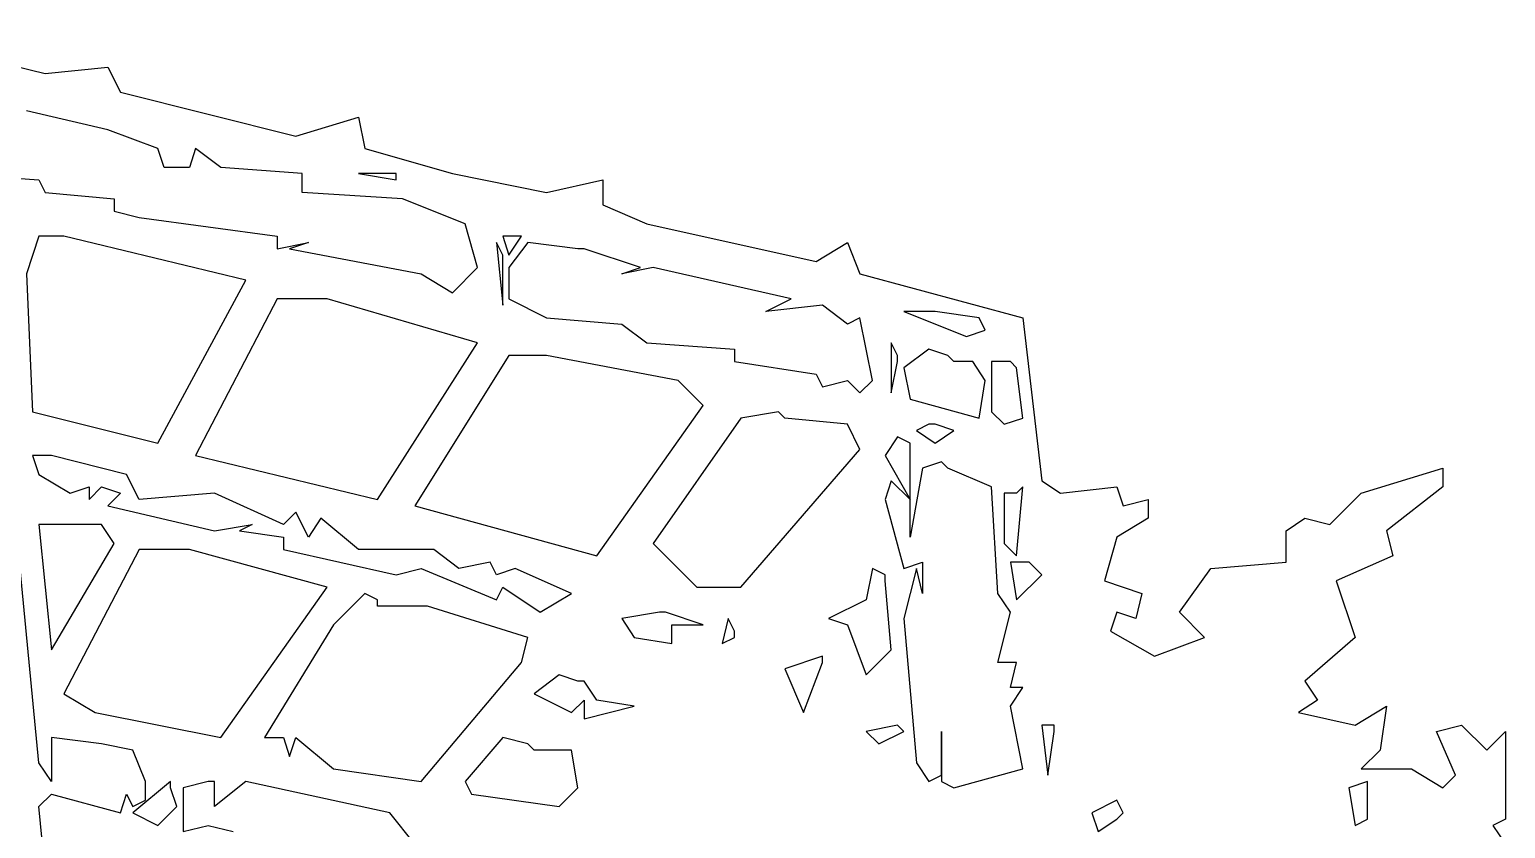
# Model space of a CAD drawing. Extents: x 1 to 798, y 2 to 577.
# Drawn here: x 562.5 to 798, y 415.5 to 543 of the extents above; entities that cross this region are included whole.
import ezdxf

# ---------------------------------------------------------------- set-up
doc = ezdxf.new("R2010")
doc.units = 0

msp = doc.modelspace()

# ---------------------------------------------------------------- linework, layer by layer
for p, q in [((536, 543), (565, 536)), ((536, 543), (565, 536)), ((565, 536), (575, 537)), ((565, 536), (575, 537)), ((575, 537), (577, 533)), ((575, 537), (577, 533)), ((577, 533), (605, 526)), ((577, 533), (605, 526)), ((575, 527), (562, 530)), ((575, 527), (562, 530)), ((605, 526), (615, 529)), ((605, 526), (615, 529)), ((615, 529), (616, 524)), ((615, 529), (616, 524)), ((583, 524), (575, 527)), ((583, 524), (575, 527)), ((584, 521), (583, 524)), ((584, 521), (583, 524)), ((589, 524), (588, 521)), ((589, 524), (588, 521)), ((593, 521), (589, 524)), ((593, 521), (589, 524)), ((616, 524), (630, 520)), ((616, 524), (630, 520)), ((588, 521), (584, 521)), ((588, 521), (584, 521)), ((606, 520), (593, 521)), ((606, 520), (593, 521)), ((551, 520), (564, 519)), ((551, 520), (564, 519)), ((564, 519), (565, 517)), ((564, 519), (565, 517)), ((606, 517), (606, 520)), ((606, 517), (606, 520)), ((621, 520), (615, 520)), ((615, 520), (621, 519)), ((621, 520), (615, 520)), ((615, 520), (621, 519)), ((621, 519), (621, 520)), ((621, 519), (621, 520)), ((630, 520), (645, 517)), ((630, 520), (645, 517)), ((645, 517), (654, 519)), ((645, 517), (654, 519)), ((654, 519), (654, 515)), ((654, 519), (654, 515)), ((565, 517), (576, 516)), ((565, 517), (576, 516)), ((576, 516), (576, 514)), ((576, 516), (576, 514)), ((622, 516), (606, 517)), ((622, 516), (606, 517)), ((632, 512), (622, 516)), ((632, 512), (622, 516)), ((576, 514), (580, 513)), ((576, 514), (580, 513)), ((654, 515), (661, 512)), ((654, 515), (661, 512)), ((580, 513), (602, 510)), ((580, 513), (602, 510)), ((634, 505), (632, 512)), ((634, 505), (632, 512)), ((661, 512), (688, 506)), ((661, 512), (688, 506)), ((564, 510), (562, 504)), ((564, 510), (562, 504)), ((567, 510), (564, 510)), ((567, 510), (564, 510)), ((568, 510), (567, 510)), ((568, 510), (567, 510)), ((597, 503), (568, 510)), ((597, 503), (568, 510)), ((602, 510), (602, 508)), ((602, 510), (602, 508)), ((602, 508), (607, 509)), ((602, 508), (607, 509)), ((607, 509), (604, 508)), ((607, 509), (604, 508)), ((638, 507), (637, 509)), ((637, 509), (638, 499)), ((638, 507), (637, 509)), ((637, 509), (638, 499)), ((640, 510), (638, 510)), ((638, 510), (639, 507)), ((640, 510), (638, 510)), ((638, 510), (639, 507)), ((639, 507), (641, 510)), ((639, 507), (641, 510)), ((642, 509), (639, 505)), ((642, 509), (639, 505)), ((641, 510), (640, 510)), ((641, 510), (640, 510)), ((650, 508), (642, 509)), ((650, 508), (642, 509)), ((688, 506), (693, 509)), ((688, 506), (693, 509)), ((693, 509), (695, 504)), ((693, 509), (695, 504)), ((604, 508), (625, 504)), ((604, 508), (625, 504)), ((638, 506), (638, 507)), ((638, 506), (638, 507)), ((651, 508), (650, 508)), ((651, 508), (650, 508)), ((660, 505), (651, 508)), ((660, 505), (651, 508)), ((562, 504), (563, 482)), ((562, 504), (563, 482)), ((625, 504), (630, 501)), ((625, 504), (630, 501)), ((630, 501), (634, 505)), ((630, 501), (634, 505)), ((638, 499), (638, 506)), ((638, 499), (638, 506)), ((639, 505), (639, 500)), ((639, 505), (639, 500)), ((662, 505), (657, 504)), ((657, 504), (660, 505)), ((662, 505), (657, 504)), ((657, 504), (660, 505)), ((684, 500), (662, 505)), ((684, 500), (662, 505)), ((695, 504), (721, 497)), ((695, 504), (721, 497)), ((583, 477), (597, 503)), ((583, 477), (597, 503)), ((602, 500), (589, 475)), ((602, 500), (589, 475)), ((609, 500), (602, 500)), ((609, 500), (602, 500)), ((610, 500), (609, 500)), ((610, 500), (609, 500)), ((634, 493), (610, 500)), ((634, 493), (610, 500)), ((639, 500), (645, 497)), ((639, 500), (645, 497)), ((680, 498), (684, 500)), ((680, 498), (684, 500)), ((645, 497), (657, 496)), ((645, 497), (657, 496)), ((689, 499), (680, 498)), ((689, 499), (680, 498)), ((693, 496), (689, 499)), ((693, 496), (689, 499)), ((695, 497), (693, 496)), ((695, 497), (693, 496)), ((697, 487), (695, 497)), ((697, 487), (695, 497)), ((706, 498), (702, 498)), ((702, 498), (712, 494)), ((706, 498), (702, 498)), ((702, 498), (712, 494)), ((707, 498), (706, 498)), ((707, 498), (706, 498)), ((714, 497), (707, 498)), ((714, 497), (707, 498)), ((715, 495), (714, 497)), ((715, 495), (714, 497)), ((721, 497), (724, 471)), ((721, 497), (724, 471)), ((657, 496), (661, 493)), ((657, 496), (661, 493)), ((712, 494), (715, 495)), ((712, 494), (715, 495)), ((618, 468), (634, 493)), ((618, 468), (634, 493)), ((661, 493), (675, 492)), ((661, 493), (675, 492)), ((701, 491), (700, 493)), ((700, 493), (700, 485)), ((701, 491), (700, 493)), ((700, 493), (700, 485)), ((639, 491), (624, 467)), ((639, 491), (624, 467)), ((644, 491), (639, 491)), ((644, 491), (639, 491)), ((645, 491), (644, 491)), ((645, 491), (644, 491)), ((666, 487), (645, 491)), ((666, 487), (645, 491)), ((675, 492), (675, 490)), ((675, 492), (675, 490)), ((675, 490), (688, 488)), ((675, 490), (688, 488)), ((700, 485), (701, 490)), ((700, 485), (701, 490)), ((701, 490), (701, 491)), ((701, 490), (701, 491)), ((706, 492), (702, 489)), ((706, 492), (702, 489)), ((709, 491), (706, 492)), ((709, 491), (706, 492)), ((710, 490), (709, 491)), ((710, 490), (709, 491)), ((713, 490), (710, 490)), ((713, 490), (710, 490)), ((715, 487), (713, 490)), ((715, 487), (713, 490)), ((719, 490), (716, 490)), ((716, 490), (716, 482)), ((719, 490), (716, 490)), ((716, 490), (716, 482)), ((720, 489), (719, 490)), ((720, 489), (719, 490)), ((688, 488), (689, 486)), ((688, 488), (689, 486)), ((702, 489), (703, 484)), ((702, 489), (703, 484)), ((721, 481), (720, 489)), ((721, 481), (720, 489)), ((670, 483), (666, 487)), ((670, 483), (666, 487)), ((689, 486), (693, 487)), ((689, 486), (693, 487)), ((693, 487), (695, 485)), ((693, 487), (695, 485)), ((695, 485), (697, 487)), ((695, 485), (697, 487)), ((714, 481), (715, 487)), ((714, 481), (715, 487)), ((653, 459), (670, 483)), ((653, 459), (670, 483)), ((703, 484), (714, 481)), ((703, 484), (714, 481)), ((563, 482), (583, 477)), ((563, 482), (583, 477)), ((676, 481), (662, 461)), ((676, 481), (662, 461)), ((682, 482), (676, 481)), ((682, 482), (676, 481)), ((683, 481), (682, 482)), ((683, 481), (682, 482)), ((693, 480), (683, 481)), ((693, 480), (683, 481)), ((716, 482), (718, 480)), ((716, 482), (718, 480)), ((718, 480), (721, 481)), ((718, 480), (721, 481)), ((695, 476), (693, 480)), ((695, 476), (693, 480)), ((706, 480), (704, 479)), ((706, 480), (704, 479)), ((704, 479), (707, 477)), ((704, 479), (707, 477)), ((707, 480), (706, 480)), ((707, 480), (706, 480)), ((710, 479), (707, 480)), ((710, 479), (707, 480)), ((707, 477), (710, 479)), ((707, 477), (710, 479)), ((676, 454), (695, 476)), ((676, 454), (695, 476)), ((701, 478), (699, 475)), ((701, 478), (699, 475)), ((703, 477), (701, 478)), ((703, 477), (701, 478)), ((703, 476), (703, 477)), ((703, 476), (703, 477)), ((703, 468), (703, 476)), ((703, 468), (703, 476)), ((565, 475), (563, 475)), ((563, 475), (564, 472)), ((565, 475), (563, 475)), ((563, 475), (564, 472)), ((566, 475), (565, 475)), ((566, 475), (565, 475)), ((578, 472), (566, 475)), ((578, 472), (566, 475)), ((589, 475), (618, 468)), ((589, 475), (618, 468)), ((699, 475), (703, 468)), ((699, 475), (703, 468)), ((708, 474), (705, 473)), ((708, 474), (705, 473)), ((709, 473), (708, 474)), ((709, 473), (708, 474)), ((564, 472), (569, 469)), ((564, 472), (569, 469)), ((580, 468), (578, 472)), ((580, 468), (578, 472)), ((700, 471), (699, 468)), ((700, 471), (699, 468)), ((703, 468), (700, 471)), ((703, 468), (700, 471)), ((705, 473), (703, 462)), ((705, 473), (703, 462)), ((716, 470), (709, 473)), ((716, 470), (709, 473)), ((724, 471), (727, 469)), ((724, 471), (727, 469)), ((775, 469), (788, 473)), ((775, 469), (788, 473)), ((788, 473), (788, 470)), ((788, 473), (788, 470)), ((569, 469), (572, 470)), ((569, 469), (572, 470)), ((572, 470), (572, 468)), ((572, 468), (574, 470)), ((572, 470), (572, 468)), ((572, 468), (574, 470)), ((574, 470), (577, 469)), ((574, 470), (577, 469)), ((577, 469), (575, 467)), ((577, 469), (575, 467)), ((592, 469), (580, 468)), ((592, 469), (580, 468)), ((603, 464), (592, 469)), ((603, 464), (592, 469)), ((717, 453), (716, 470)), ((717, 453), (716, 470)), ((720, 469), (718, 469)), ((718, 469), (718, 461)), ((720, 469), (718, 469)), ((718, 469), (718, 461)), ((720, 459), (721, 470)), ((721, 470), (720, 469)), ((720, 459), (721, 470)), ((721, 470), (720, 469)), ((727, 469), (736, 470)), ((727, 469), (736, 470)), ((736, 470), (737, 467)), ((736, 470), (737, 467)), ((770, 464), (775, 469)), ((770, 464), (775, 469)), ((788, 470), (779, 463)), ((788, 470), (779, 463)), ((575, 467), (592, 463)), ((575, 467), (592, 463)), ((624, 467), (653, 459)), ((624, 467), (653, 459)), ((699, 468), (702, 457)), ((699, 468), (702, 457)), ((703, 462), (703, 468)), ((703, 462), (703, 468)), ((737, 467), (741, 468)), ((737, 467), (741, 468)), ((741, 468), (741, 465)), ((741, 468), (741, 465)), ((570, 464), (564, 464)), ((564, 464), (566, 444)), ((570, 464), (564, 464)), ((564, 464), (566, 444)), ((571, 464), (570, 464)), ((571, 464), (570, 464)), ((574, 464), (571, 464)), ((574, 464), (571, 464)), ((576, 461), (574, 464)), ((576, 461), (574, 464)), ((592, 463), (598, 464)), ((592, 463), (598, 464)), ((598, 464), (596, 463)), ((598, 464), (596, 463)), ((605, 466), (603, 464)), ((605, 466), (603, 464)), ((607, 462), (605, 466)), ((607, 462), (605, 466)), ((609, 465), (607, 462)), ((609, 465), (607, 462)), ((615, 460), (609, 465)), ((615, 460), (609, 465)), ((741, 465), (736, 462)), ((741, 465), (736, 462)), ((763, 463), (766, 465)), ((763, 463), (766, 465)), ((766, 465), (770, 464)), ((766, 465), (770, 464)), ((596, 463), (603, 462)), ((596, 463), (603, 462)), ((603, 462), (603, 460)), ((603, 462), (603, 460)), ((736, 462), (734, 455)), ((736, 462), (734, 455)), ((763, 458), (763, 463)), ((763, 458), (763, 463)), ((779, 463), (780, 459)), ((779, 463), (780, 459)), ((566, 444), (576, 461)), ((566, 444), (576, 461)), ((580, 460), (568, 437)), ((580, 460), (568, 437)), ((587, 460), (580, 460)), ((587, 460), (580, 460)), ((588, 460), (587, 460)), ((588, 460), (587, 460)), ((610, 454), (588, 460)), ((610, 454), (588, 460)), ((603, 460), (621, 456)), ((603, 460), (621, 456)), ((627, 460), (615, 460)), ((627, 460), (615, 460)), ((631, 457), (627, 460)), ((631, 457), (627, 460)), ((662, 461), (669, 454)), ((662, 461), (669, 454)), ((718, 461), (720, 459)), ((718, 461), (720, 459)), ((564, 426), (561, 457)), ((564, 426), (561, 457)), ((621, 456), (625, 457)), ((621, 456), (625, 457)), ((625, 457), (637, 452)), ((625, 457), (637, 452)), ((636, 458), (631, 457)), ((636, 458), (631, 457)), ((637, 456), (636, 458)), ((637, 456), (636, 458)), ((640, 457), (637, 456)), ((640, 457), (637, 456)), ((649, 453), (640, 457)), ((649, 453), (640, 457)), ((697, 457), (696, 452)), ((697, 457), (696, 452)), ((699, 456), (697, 457)), ((699, 456), (697, 457)), ((702, 457), (705, 458)), ((702, 457), (705, 458)), ((704, 457), (702, 449)), ((704, 457), (702, 449)), ((705, 453), (704, 457)), ((705, 453), (704, 457)), ((705, 458), (705, 453)), ((705, 458), (705, 453)), ((721, 458), (719, 458)), ((719, 458), (720, 452)), ((721, 458), (719, 458)), ((719, 458), (720, 452)), ((722, 458), (721, 458)), ((722, 458), (721, 458)), ((724, 456), (722, 458)), ((724, 456), (722, 458)), ((746, 450), (751, 457)), ((746, 450), (751, 457)), ((751, 457), (763, 458)), ((751, 457), (763, 458)), ((780, 459), (771, 455)), ((780, 459), (771, 455)), ((699, 455), (699, 456)), ((699, 455), (699, 456)), ((700, 444), (699, 455)), ((700, 444), (699, 455)), ((720, 452), (724, 456)), ((720, 452), (724, 456)), ((734, 455), (740, 453)), ((734, 455), (740, 453)), ((771, 455), (774, 446)), ((771, 455), (774, 446)), ((593, 430), (610, 454)), ((593, 430), (610, 454)), ((616, 453), (611, 448)), ((616, 453), (611, 448)), ((618, 452), (616, 453)), ((618, 452), (616, 453)), ((637, 452), (638, 454)), ((637, 452), (638, 454)), ((638, 454), (644, 450)), ((638, 454), (644, 450)), ((644, 450), (649, 453)), ((644, 450), (649, 453)), ((669, 454), (676, 454)), ((669, 454), (676, 454)), ((719, 450), (717, 453)), ((719, 450), (717, 453)), ((740, 453), (739, 449)), ((740, 453), (739, 449)), ((618, 451), (618, 452)), ((618, 451), (618, 452)), ((626, 451), (618, 451)), ((626, 451), (618, 451)), ((642, 446), (626, 451)), ((642, 446), (626, 451)), ((663, 450), (657, 449)), ((663, 450), (657, 449)), ((664, 450), (663, 450)), ((664, 450), (663, 450)), ((670, 448), (664, 450)), ((670, 448), (664, 450)), ((696, 452), (690, 449)), ((696, 452), (690, 449)), ((717, 442), (719, 450)), ((717, 442), (719, 450)), ((736, 450), (735, 447)), ((736, 450), (735, 447)), ((739, 449), (736, 450)), ((739, 449), (736, 450)), ((750, 446), (746, 450)), ((750, 446), (746, 450)), ((611, 448), (600, 430)), ((611, 448), (600, 430)), ((657, 449), (659, 446)), ((657, 449), (659, 446)), ((665, 445), (665, 448)), ((665, 448), (670, 448)), ((665, 445), (665, 448)), ((665, 448), (670, 448)), ((674, 449), (673, 445)), ((674, 449), (673, 445)), ((675, 447), (674, 449)), ((675, 447), (674, 449)), ((690, 449), (693, 448)), ((690, 449), (693, 448)), ((693, 448), (696, 440)), ((693, 448), (696, 440)), ((702, 449), (704, 426)), ((702, 449), (704, 426)), ((641, 442), (642, 446)), ((641, 442), (642, 446)), ((659, 446), (665, 445)), ((659, 446), (665, 445)), ((673, 445), (675, 446)), ((673, 445), (675, 446)), ((675, 446), (675, 447)), ((675, 446), (675, 447)), ((735, 447), (742, 443)), ((735, 447), (742, 443)), ((742, 443), (750, 446)), ((742, 443), (750, 446)), ((774, 446), (766, 439)), ((774, 446), (766, 439)), ((689, 443), (683, 441)), ((689, 443), (683, 441)), ((689, 442), (689, 443)), ((689, 442), (689, 443)), ((696, 440), (700, 444)), ((696, 440), (700, 444)), ((625, 423), (641, 442)), ((625, 423), (641, 442)), ((683, 441), (686, 434)), ((683, 441), (686, 434)), ((686, 434), (689, 442)), ((686, 434), (689, 442)), ((720, 442), (717, 442)), ((720, 442), (717, 442)), ((719, 438), (720, 442)), ((719, 438), (720, 442)), ((647, 440), (643, 437)), ((647, 440), (643, 437)), ((650, 439), (647, 440)), ((650, 439), (647, 440)), ((651, 439), (650, 439)), ((651, 439), (650, 439)), ((653, 436), (651, 439)), ((653, 436), (651, 439)), ((766, 439), (768, 436)), ((766, 439), (768, 436)), ((568, 437), (573, 434)), ((568, 437), (573, 434)), ((643, 437), (649, 434)), ((643, 437), (649, 434)), ((649, 434), (651, 436)), ((649, 434), (651, 436)), ((651, 436), (651, 433)), ((651, 436), (651, 433)), ((659, 435), (653, 436)), ((659, 435), (653, 436)), ((719, 435), (721, 438)), ((721, 438), (719, 438)), ((719, 435), (721, 438)), ((721, 438), (719, 438)), ((768, 436), (765, 434)), ((768, 436), (765, 434)), ((573, 434), (593, 430)), ((573, 434), (593, 430)), ((651, 433), (659, 435)), ((651, 433), (659, 435)), ((721, 425), (719, 435)), ((721, 425), (719, 435)), ((765, 434), (774, 432)), ((765, 434), (774, 432)), ((774, 432), (779, 435)), ((774, 432), (779, 435)), ((779, 435), (778, 428)), ((779, 435), (778, 428)), ((701, 432), (696, 431)), ((701, 432), (696, 431)), ((696, 431), (698, 429)), ((696, 431), (698, 429)), ((698, 429), (702, 431)), ((698, 429), (702, 431)), ((702, 431), (701, 432)), ((702, 431), (701, 432)), ((708, 424), (708, 431)), ((708, 431), (708, 423)), ((708, 424), (708, 431)), ((708, 431), (708, 423)), ((726, 432), (724, 432)), ((724, 432), (725, 424)), ((726, 432), (724, 432)), ((724, 432), (725, 424)), ((725, 424), (726, 431)), ((725, 424), (726, 431)), ((726, 431), (726, 432)), ((726, 431), (726, 432)), ((787, 431), (791, 432)), ((787, 431), (791, 432)), ((790, 424), (787, 431)), ((790, 424), (787, 431)), ((791, 432), (795, 428)), ((791, 432), (795, 428)), ((795, 428), (798, 431)), ((795, 428), (798, 431)), ((798, 431), (798, 417)), ((798, 431), (798, 417)), ((574, 429), (566, 430)), ((566, 430), (566, 423)), ((574, 429), (566, 430)), ((566, 430), (566, 423)), ((579, 428), (574, 429)), ((579, 428), (574, 429)), ((600, 430), (603, 430)), ((600, 430), (603, 430)), ((603, 430), (604, 427)), ((603, 430), (604, 427)), ((604, 427), (605, 430)), ((604, 427), (605, 430)), ((605, 430), (611, 425)), ((605, 430), (611, 425)), ((638, 430), (632, 423)), ((638, 430), (632, 423)), ((642, 429), (638, 430)), ((642, 429), (638, 430)), ((643, 428), (642, 429)), ((643, 428), (642, 429)), ((581, 423), (579, 428)), ((581, 423), (579, 428)), ((649, 428), (643, 428)), ((649, 428), (643, 428)), ((650, 422), (649, 428)), ((650, 422), (649, 428)), ((778, 428), (775, 425)), ((778, 428), (775, 425)), ((566, 423), (564, 426)), ((566, 423), (564, 426)), ((611, 425), (625, 423)), ((611, 425), (625, 423)), ((704, 426), (706, 423)), ((704, 426), (706, 423)), ((706, 423), (708, 424)), ((706, 423), (708, 424)), ((710, 422), (721, 425)), ((710, 422), (721, 425)), ((775, 425), (783, 425)), ((775, 425), (783, 425)), ((783, 425), (788, 422)), ((783, 425), (788, 422)), ((788, 422), (790, 424)), ((788, 422), (790, 424)), ((585, 423), (579, 418)), ((585, 423), (579, 418)), ((581, 420), (581, 423)), ((581, 420), (581, 423)), ((585, 422), (585, 423)), ((585, 422), (585, 423)), ((586, 419), (585, 422)), ((586, 419), (585, 422)), ((591, 423), (587, 422)), ((591, 423), (587, 422)), ((587, 422), (587, 415)), ((587, 422), (587, 415)), ((592, 423), (591, 423)), ((592, 423), (591, 423)), ((597, 423), (592, 419)), ((592, 419), (592, 423)), ((597, 423), (592, 419)), ((592, 419), (592, 423)), ((620, 418), (597, 423)), ((620, 418), (597, 423)), ((632, 423), (633, 421)), ((632, 423), (633, 421)), ((647, 419), (650, 422)), ((647, 419), (650, 422)), ((708, 423), (710, 422)), ((708, 423), (710, 422)), ((776, 423), (773, 422)), ((776, 423), (773, 422)), ((773, 422), (774, 416)), ((773, 422), (774, 416)), ((776, 422), (776, 423)), ((776, 422), (776, 423)), ((776, 417), (776, 422)), ((776, 417), (776, 422)), ((564, 419), (566, 421)), ((564, 419), (566, 421)), ((566, 421), (577, 418)), ((566, 421), (577, 418)), ((577, 418), (578, 421)), ((577, 418), (578, 421)), ((578, 421), (579, 419)), ((578, 421), (579, 419)), ((579, 419), (581, 420)), ((579, 419), (581, 420)), ((633, 421), (647, 419)), ((633, 421), (647, 419)), ((736, 420), (732, 418)), ((736, 420), (732, 418)), ((737, 418), (736, 420)), ((737, 418), (736, 420)), ((566, 398), (564, 419)), ((566, 398), (564, 419)), ((579, 418), (583, 416)), ((579, 418), (583, 416)), ((583, 416), (586, 419)), ((583, 416), (586, 419)), ((624, 413), (620, 418)), ((624, 413), (620, 418)), ((732, 418), (733, 415)), ((732, 418), (733, 415)), ((733, 415), (736, 417)), ((733, 415), (736, 417)), ((736, 417), (737, 418)), ((736, 417), (737, 418)), ((774, 416), (776, 417)), ((774, 416), (776, 417)), ((798, 417), (796, 416)), ((798, 417), (796, 416)), ((587, 415), (591, 416)), ((587, 415), (591, 416)), ((591, 416), (595, 415)), ((591, 416), (595, 415)), ((796, 416), (798, 413)), ((796, 416), (798, 413))]:
    msp.add_line(p, q)

doc.saveas('drawing.dxf')
